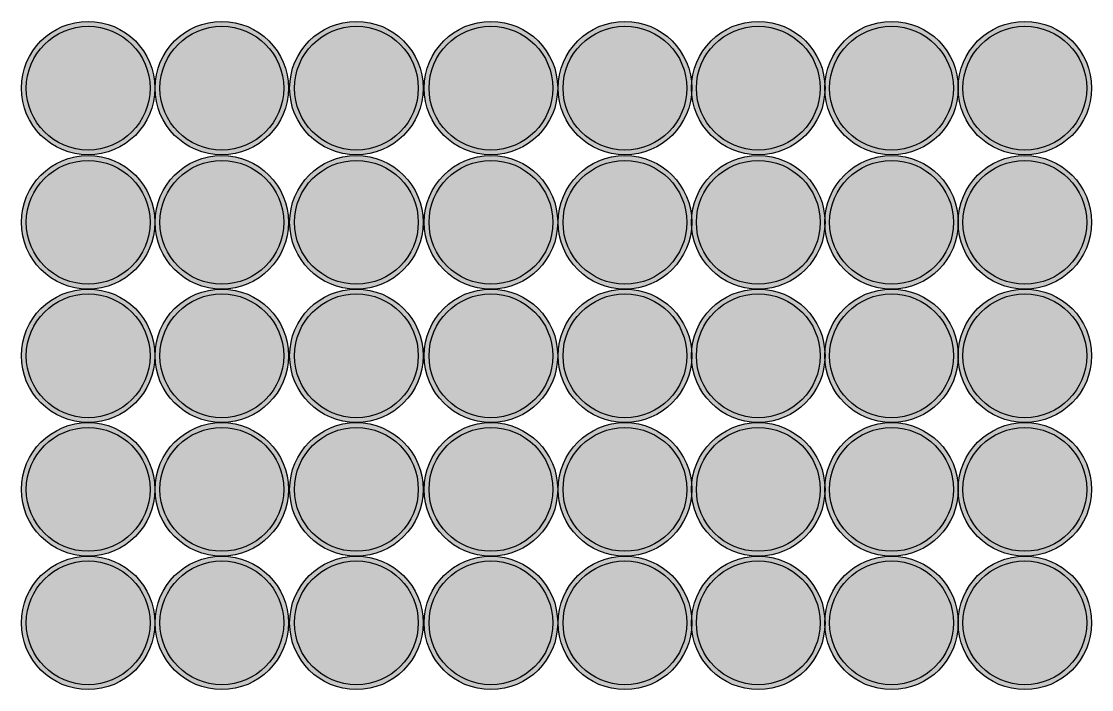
# Model space of a CAD drawing. Header units: inches. Extents: x 2620 to 4317, y 1826 to 2873.
# Drawn here: x 3788.93 to 3816.5, y 2560.78 to 2578 of the extents above; entities that cross this region are included whole.
import ezdxf

# ---------------------------------------------------------------- set-up
doc = ezdxf.new("R2010")
doc.units = ezdxf.units.IN
doc.header["$MEASUREMENT"] = 0

msp = doc.modelspace()

# ---------------------------------------------------------------- hatches: boundary and pattern name
h = msp.add_hatch(color=256)
h.dxf.hatch_style = 1
h.set_gradient(color1=(41, 49, 137), color2=(19, 103, 52), tint=1, name='INVCURVED')
h.paths.add_polyline_path([(3788.92527, 2576.27758, 1), (3792.36527, 2576.27758, 1)])
h.paths.add_polyline_path([(3792.24027, 2576.27758, -1), (3789.05027, 2576.27758, -1)], flags=16)
h = msp.add_hatch(color=256)
h.dxf.hatch_style = 1
h.set_gradient(color1=(242, 103, 34), color2=(248, 153, 30), tint=1)
h.paths.add_polyline_path([(3792.24027, 2576.27758, 1), (3789.05027, 2576.27758, 1)])
h = msp.add_hatch(color=256)
h.dxf.hatch_style = 1
h.set_gradient(color1=(41, 49, 137), color2=(19, 103, 52), tint=1, name='INVCURVED')
h.paths.add_polyline_path([(3792.369, 2576.27758, 1), (3795.809, 2576.27758, 1)])
h.paths.add_polyline_path([(3795.684, 2576.27758, -1), (3792.494, 2576.27758, -1)], flags=16)
h = msp.add_hatch(color=256)
h.dxf.hatch_style = 1
h.set_gradient(color1=(242, 103, 34), color2=(248, 153, 30), tint=1)
h.paths.add_polyline_path([(3795.684, 2576.27758, 1), (3792.494, 2576.27758, 1)])
h = msp.add_hatch(color=256)
h.dxf.hatch_style = 1
h.set_gradient(color1=(41, 49, 137), color2=(19, 103, 52), tint=1, name='INVCURVED')
h.paths.add_polyline_path([(3795.83755, 2576.27758, 1), (3799.27755, 2576.27758, 1)])
h.paths.add_polyline_path([(3799.15255, 2576.27758, -1), (3795.96255, 2576.27758, -1)], flags=16)
h = msp.add_hatch(color=256)
h.dxf.hatch_style = 1
h.set_gradient(color1=(242, 103, 34), color2=(248, 153, 30), tint=1)
h.paths.add_polyline_path([(3799.15255, 2576.27758, 1), (3795.96255, 2576.27758, 1)])
h = msp.add_hatch(color=256)
h.dxf.hatch_style = 1
h.set_gradient(color1=(41, 49, 137), color2=(19, 103, 52), tint=1, name='INVCURVED')
h.paths.add_polyline_path([(3799.30374, 2576.27758, 1), (3802.74374, 2576.27758, 1)])
h.paths.add_polyline_path([(3802.61874, 2576.27758, -1), (3799.42874, 2576.27758, -1)], flags=16)
h = msp.add_hatch(color=256)
h.dxf.hatch_style = 1
h.set_gradient(color1=(242, 103, 34), color2=(248, 153, 30), tint=1)
h.paths.add_polyline_path([(3802.61874, 2576.27758, 1), (3799.42874, 2576.27758, 1)])
h = msp.add_hatch(color=256)
h.dxf.hatch_style = 1
h.set_gradient(color1=(41, 49, 137), color2=(19, 103, 52), tint=1, name='INVCURVED')
h.paths.add_polyline_path([(3802.75767, 2576.27758, 1), (3806.19767, 2576.27758, 1)])
h.paths.add_polyline_path([(3806.07267, 2576.27758, -1), (3802.88267, 2576.27758, -1)], flags=16)
h = msp.add_hatch(color=256)
h.dxf.hatch_style = 1
h.set_gradient(color1=(242, 103, 34), color2=(248, 153, 30), tint=1)
h.paths.add_polyline_path([(3806.07267, 2576.27758, 1), (3802.88267, 2576.27758, 1)])
h = msp.add_hatch(color=256)
h.dxf.hatch_style = 1
h.set_gradient(color1=(41, 49, 137), color2=(19, 103, 52), tint=1, name='INVCURVED')
h.paths.add_polyline_path([(3806.19244, 2576.27758, 1), (3809.63244, 2576.27758, 1)])
h.paths.add_polyline_path([(3809.50744, 2576.27758, -1), (3806.31744, 2576.27758, -1)], flags=16)
h = msp.add_hatch(color=256)
h.dxf.hatch_style = 1
h.set_gradient(color1=(242, 103, 34), color2=(248, 153, 30), tint=1)
h.paths.add_polyline_path([(3809.50744, 2576.27758, 1), (3806.31744, 2576.27758, 1)])
h = msp.add_hatch(color=256)
h.dxf.hatch_style = 1
h.set_gradient(color1=(41, 49, 137), color2=(19, 103, 52), tint=1, name='INVCURVED')
h.paths.add_polyline_path([(3809.62721, 2576.27758, 1), (3813.06721, 2576.27758, 1)])
h.paths.add_polyline_path([(3812.94221, 2576.27758, -1), (3809.75221, 2576.27758, -1)], flags=16)
h = msp.add_hatch(color=256)
h.dxf.hatch_style = 1
h.set_gradient(color1=(242, 103, 34), color2=(248, 153, 30), tint=1)
h.paths.add_polyline_path([(3812.94221, 2576.27758, 1), (3809.75221, 2576.27758, 1)])
h = msp.add_hatch(color=256)
h.dxf.hatch_style = 1
h.set_gradient(color1=(41, 49, 137), color2=(19, 103, 52), tint=1, name='INVCURVED')
h.paths.add_polyline_path([(3813.06179, 2576.27758, 1), (3816.50179, 2576.27758, 1)])
h.paths.add_polyline_path([(3816.37679, 2576.27758, -1), (3813.18679, 2576.27758, -1)], flags=16)
h = msp.add_hatch(color=256)
h.dxf.hatch_style = 1
h.set_gradient(color1=(242, 103, 34), color2=(248, 153, 30), tint=1)
h.paths.add_polyline_path([(3816.37679, 2576.27758, 1), (3813.18679, 2576.27758, 1)])
h = msp.add_hatch(color=256)
h.dxf.hatch_style = 1
h.set_gradient(color1=(41, 49, 137), color2=(19, 103, 52), tint=1, name='INVCURVED')
h.paths.add_polyline_path([(3788.92527, 2572.82022, 1), (3792.36527, 2572.82022, 1)])
h.paths.add_polyline_path([(3792.24027, 2572.82022, -1), (3789.05027, 2572.82022, -1)], flags=16)
h = msp.add_hatch(color=256)
h.dxf.hatch_style = 1
h.set_gradient(color1=(242, 103, 34), color2=(248, 153, 30), tint=1)
h.paths.add_polyline_path([(3792.24027, 2572.82022, 1), (3789.05027, 2572.82022, 1)])
h = msp.add_hatch(color=256)
h.dxf.hatch_style = 1
h.set_gradient(color1=(41, 49, 137), color2=(19, 103, 52), tint=1, name='INVCURVED')
h.paths.add_polyline_path([(3792.369, 2572.82022, 1), (3795.809, 2572.82022, 1)])
h.paths.add_polyline_path([(3795.684, 2572.82022, -1), (3792.494, 2572.82022, -1)], flags=16)
h = msp.add_hatch(color=256)
h.dxf.hatch_style = 1
h.set_gradient(color1=(242, 103, 34), color2=(248, 153, 30), tint=1)
h.paths.add_polyline_path([(3795.684, 2572.82022, 1), (3792.494, 2572.82022, 1)])
h = msp.add_hatch(color=256)
h.dxf.hatch_style = 1
h.set_gradient(color1=(41, 49, 137), color2=(19, 103, 52), tint=1, name='INVCURVED')
h.paths.add_polyline_path([(3795.83755, 2572.82022, 1), (3799.27755, 2572.82022, 1)])
h.paths.add_polyline_path([(3799.15255, 2572.82022, -1), (3795.96255, 2572.82022, -1)], flags=16)
h = msp.add_hatch(color=256)
h.dxf.hatch_style = 1
h.set_gradient(color1=(242, 103, 34), color2=(248, 153, 30), tint=1)
h.paths.add_polyline_path([(3799.15255, 2572.82022, 1), (3795.96255, 2572.82022, 1)])
h = msp.add_hatch(color=256)
h.dxf.hatch_style = 1
h.set_gradient(color1=(41, 49, 137), color2=(19, 103, 52), tint=1, name='INVCURVED')
h.paths.add_polyline_path([(3799.30374, 2572.82022, 1), (3802.74374, 2572.82022, 1)])
h.paths.add_polyline_path([(3802.61874, 2572.82022, -1), (3799.42874, 2572.82022, -1)], flags=16)
h = msp.add_hatch(color=256)
h.dxf.hatch_style = 1
h.set_gradient(color1=(242, 103, 34), color2=(248, 153, 30), tint=1)
h.paths.add_polyline_path([(3802.61874, 2572.82022, 1), (3799.42874, 2572.82022, 1)])
h = msp.add_hatch(color=256)
h.dxf.hatch_style = 1
h.set_gradient(color1=(41, 49, 137), color2=(19, 103, 52), tint=1, name='INVCURVED')
h.paths.add_polyline_path([(3802.75767, 2572.82022, 1), (3806.19767, 2572.82022, 1)])
h.paths.add_polyline_path([(3806.07267, 2572.82022, -1), (3802.88267, 2572.82022, -1)], flags=16)
h = msp.add_hatch(color=256)
h.dxf.hatch_style = 1
h.set_gradient(color1=(242, 103, 34), color2=(248, 153, 30), tint=1)
h.paths.add_polyline_path([(3806.07267, 2572.82022, 1), (3802.88267, 2572.82022, 1)])
h = msp.add_hatch(color=256)
h.dxf.hatch_style = 1
h.set_gradient(color1=(41, 49, 137), color2=(19, 103, 52), tint=1, name='INVCURVED')
h.paths.add_polyline_path([(3806.19244, 2572.82022, 1), (3809.63244, 2572.82022, 1)])
h.paths.add_polyline_path([(3809.50744, 2572.82022, -1), (3806.31744, 2572.82022, -1)], flags=16)
h = msp.add_hatch(color=256)
h.dxf.hatch_style = 1
h.set_gradient(color1=(242, 103, 34), color2=(248, 153, 30), tint=1)
h.paths.add_polyline_path([(3809.50744, 2572.82022, 1), (3806.31744, 2572.82022, 1)])
h = msp.add_hatch(color=256)
h.dxf.hatch_style = 1
h.set_gradient(color1=(41, 49, 137), color2=(19, 103, 52), tint=1, name='INVCURVED')
h.paths.add_polyline_path([(3809.62721, 2572.82022, 1), (3813.06721, 2572.82022, 1)])
h.paths.add_polyline_path([(3812.94221, 2572.82022, -1), (3809.75221, 2572.82022, -1)], flags=16)
h = msp.add_hatch(color=256)
h.dxf.hatch_style = 1
h.set_gradient(color1=(242, 103, 34), color2=(248, 153, 30), tint=1)
h.paths.add_polyline_path([(3812.94221, 2572.82022, 1), (3809.75221, 2572.82022, 1)])
h = msp.add_hatch(color=256)
h.dxf.hatch_style = 1
h.set_gradient(color1=(41, 49, 137), color2=(19, 103, 52), tint=1, name='INVCURVED')
h.paths.add_polyline_path([(3813.06179, 2572.82022, 1), (3816.50179, 2572.82022, 1)])
h.paths.add_polyline_path([(3816.37679, 2572.82022, -1), (3813.18679, 2572.82022, -1)], flags=16)
h = msp.add_hatch(color=256)
h.dxf.hatch_style = 1
h.set_gradient(color1=(242, 103, 34), color2=(248, 153, 30), tint=1)
h.paths.add_polyline_path([(3816.37679, 2572.82022, 1), (3813.18679, 2572.82022, 1)])
h = msp.add_hatch(color=256)
h.dxf.hatch_style = 1
h.set_gradient(color1=(41, 49, 137), color2=(19, 103, 52), tint=1, name='INVCURVED')
h.paths.add_polyline_path([(3788.92527, 2569.38166, 1), (3792.36527, 2569.38166, 1)])
h.paths.add_polyline_path([(3792.24027, 2569.38166, -1), (3789.05027, 2569.38166, -1)], flags=16)
h = msp.add_hatch(color=256)
h.dxf.hatch_style = 1
h.set_gradient(color1=(242, 103, 34), color2=(248, 153, 30), tint=1)
h.paths.add_polyline_path([(3792.24027, 2569.38166, 1), (3789.05027, 2569.38166, 1)])
h = msp.add_hatch(color=256)
h.dxf.hatch_style = 1
h.set_gradient(color1=(41, 49, 137), color2=(19, 103, 52), tint=1, name='INVCURVED')
h.paths.add_polyline_path([(3792.369, 2569.38166, 1), (3795.809, 2569.38166, 1)])
h.paths.add_polyline_path([(3795.684, 2569.38166, -1), (3792.494, 2569.38166, -1)], flags=16)
h = msp.add_hatch(color=256)
h.dxf.hatch_style = 1
h.set_gradient(color1=(242, 103, 34), color2=(248, 153, 30), tint=1)
h.paths.add_polyline_path([(3795.684, 2569.38166, 1), (3792.494, 2569.38166, 1)])
h = msp.add_hatch(color=256)
h.dxf.hatch_style = 1
h.set_gradient(color1=(41, 49, 137), color2=(19, 103, 52), tint=1, name='INVCURVED')
h.paths.add_polyline_path([(3795.83755, 2569.38166, 1), (3799.27755, 2569.38166, 1)])
h.paths.add_polyline_path([(3799.15255, 2569.38166, -1), (3795.96255, 2569.38166, -1)], flags=16)
h = msp.add_hatch(color=256)
h.dxf.hatch_style = 1
h.set_gradient(color1=(242, 103, 34), color2=(248, 153, 30), tint=1)
h.paths.add_polyline_path([(3799.15255, 2569.38166, 1), (3795.96255, 2569.38166, 1)])
h = msp.add_hatch(color=256)
h.dxf.hatch_style = 1
h.set_gradient(color1=(41, 49, 137), color2=(19, 103, 52), tint=1, name='INVCURVED')
h.paths.add_polyline_path([(3799.30374, 2569.38166, 1), (3802.74374, 2569.38166, 1)])
h.paths.add_polyline_path([(3802.61874, 2569.38166, -1), (3799.42874, 2569.38166, -1)], flags=16)
h = msp.add_hatch(color=256)
h.dxf.hatch_style = 1
h.set_gradient(color1=(242, 103, 34), color2=(248, 153, 30), tint=1)
h.paths.add_polyline_path([(3802.61874, 2569.38166, 1), (3799.42874, 2569.38166, 1)])
h = msp.add_hatch(color=256)
h.dxf.hatch_style = 1
h.set_gradient(color1=(41, 49, 137), color2=(19, 103, 52), tint=1, name='INVCURVED')
h.paths.add_polyline_path([(3802.75767, 2569.38166, 1), (3806.19767, 2569.38166, 1)])
h.paths.add_polyline_path([(3806.07267, 2569.38166, -1), (3802.88267, 2569.38166, -1)], flags=16)
h = msp.add_hatch(color=256)
h.dxf.hatch_style = 1
h.set_gradient(color1=(242, 103, 34), color2=(248, 153, 30), tint=1)
h.paths.add_polyline_path([(3806.07267, 2569.38166, 1), (3802.88267, 2569.38166, 1)])
h = msp.add_hatch(color=256)
h.dxf.hatch_style = 1
h.set_gradient(color1=(41, 49, 137), color2=(19, 103, 52), tint=1, name='INVCURVED')
h.paths.add_polyline_path([(3806.19244, 2569.38166, 1), (3809.63244, 2569.38166, 1)])
h.paths.add_polyline_path([(3809.50744, 2569.38166, -1), (3806.31744, 2569.38166, -1)], flags=16)
h = msp.add_hatch(color=256)
h.dxf.hatch_style = 1
h.set_gradient(color1=(242, 103, 34), color2=(248, 153, 30), tint=1)
h.paths.add_polyline_path([(3809.50744, 2569.38166, 1), (3806.31744, 2569.38166, 1)])
h = msp.add_hatch(color=256)
h.dxf.hatch_style = 1
h.set_gradient(color1=(41, 49, 137), color2=(19, 103, 52), tint=1, name='INVCURVED')
h.paths.add_polyline_path([(3809.62721, 2569.38166, 1), (3813.06721, 2569.38166, 1)])
h.paths.add_polyline_path([(3812.94221, 2569.38166, -1), (3809.75221, 2569.38166, -1)], flags=16)
h = msp.add_hatch(color=256)
h.dxf.hatch_style = 1
h.set_gradient(color1=(242, 103, 34), color2=(248, 153, 30), tint=1)
h.paths.add_polyline_path([(3812.94221, 2569.38166, 1), (3809.75221, 2569.38166, 1)])
h = msp.add_hatch(color=256)
h.dxf.hatch_style = 1
h.set_gradient(color1=(41, 49, 137), color2=(19, 103, 52), tint=1, name='INVCURVED')
h.paths.add_polyline_path([(3813.06179, 2569.38166, 1), (3816.50179, 2569.38166, 1)])
h.paths.add_polyline_path([(3816.37679, 2569.38166, -1), (3813.18679, 2569.38166, -1)], flags=16)
h = msp.add_hatch(color=256)
h.dxf.hatch_style = 1
h.set_gradient(color1=(242, 103, 34), color2=(248, 153, 30), tint=1)
h.paths.add_polyline_path([(3816.37679, 2569.38166, 1), (3813.18679, 2569.38166, 1)])
h = msp.add_hatch(color=256)
h.dxf.hatch_style = 1
h.set_gradient(color1=(41, 49, 137), color2=(19, 103, 52), tint=1, name='INVCURVED')
h.paths.add_polyline_path([(3788.92527, 2565.93911, 1), (3792.36527, 2565.93911, 1)])
h.paths.add_polyline_path([(3792.24027, 2565.93911, -1), (3789.05027, 2565.93911, -1)], flags=16)
h = msp.add_hatch(color=256)
h.dxf.hatch_style = 1
h.set_gradient(color1=(41, 49, 137), color2=(19, 103, 52), tint=1, name='INVCURVED')
h.paths.add_polyline_path([(3792.369, 2565.93911, 1), (3795.809, 2565.93911, 1)])
h.paths.add_polyline_path([(3795.684, 2565.93911, -1), (3792.494, 2565.93911, -1)], flags=16)
h = msp.add_hatch(color=256)
h.dxf.hatch_style = 1
h.set_gradient(color1=(41, 49, 137), color2=(19, 103, 52), tint=1, name='INVCURVED')
h.paths.add_polyline_path([(3795.83755, 2565.93911, 1), (3799.27755, 2565.93911, 1)])
h.paths.add_polyline_path([(3799.15255, 2565.93911, -1), (3795.96255, 2565.93911, -1)], flags=16)
h = msp.add_hatch(color=256)
h.dxf.hatch_style = 1
h.set_gradient(color1=(41, 49, 137), color2=(19, 103, 52), tint=1, name='INVCURVED')
h.paths.add_polyline_path([(3799.30374, 2565.93911, 1), (3802.74374, 2565.93911, 1)])
h.paths.add_polyline_path([(3802.61874, 2565.93911, -1), (3799.42874, 2565.93911, -1)], flags=16)
h = msp.add_hatch(color=256)
h.dxf.hatch_style = 1
h.set_gradient(color1=(41, 49, 137), color2=(19, 103, 52), tint=1, name='INVCURVED')
h.paths.add_polyline_path([(3802.75767, 2565.93911, 1), (3806.19767, 2565.93911, 1)])
h.paths.add_polyline_path([(3806.07267, 2565.93911, -1), (3802.88267, 2565.93911, -1)], flags=16)
h = msp.add_hatch(color=256)
h.dxf.hatch_style = 1
h.set_gradient(color1=(41, 49, 137), color2=(19, 103, 52), tint=1, name='INVCURVED')
h.paths.add_polyline_path([(3806.19244, 2565.93911, 1), (3809.63244, 2565.93911, 1)])
h.paths.add_polyline_path([(3809.50744, 2565.93911, -1), (3806.31744, 2565.93911, -1)], flags=16)
h = msp.add_hatch(color=256)
h.dxf.hatch_style = 1
h.set_gradient(color1=(41, 49, 137), color2=(19, 103, 52), tint=1, name='INVCURVED')
h.paths.add_polyline_path([(3809.62721, 2565.93911, 1), (3813.06721, 2565.93911, 1)])
h.paths.add_polyline_path([(3812.94221, 2565.93911, -1), (3809.75221, 2565.93911, -1)], flags=16)
h = msp.add_hatch(color=256)
h.dxf.hatch_style = 1
h.set_gradient(color1=(41, 49, 137), color2=(19, 103, 52), tint=1, name='INVCURVED')
h.paths.add_polyline_path([(3813.06179, 2565.93911, 1), (3816.50179, 2565.93911, 1)])
h.paths.add_polyline_path([(3816.37679, 2565.93911, -1), (3813.18679, 2565.93911, -1)], flags=16)
h = msp.add_hatch(color=256)
h.dxf.hatch_style = 1
h.set_gradient(color1=(242, 103, 34), color2=(248, 153, 30), tint=1)
h.paths.add_polyline_path([(3792.24027, 2565.93911, 1), (3789.05027, 2565.93911, 1)])
h = msp.add_hatch(color=256)
h.dxf.hatch_style = 1
h.set_gradient(color1=(242, 103, 34), color2=(248, 153, 30), tint=1)
h.paths.add_polyline_path([(3795.684, 2565.93911, 1), (3792.494, 2565.93911, 1)])
h = msp.add_hatch(color=256)
h.dxf.hatch_style = 1
h.set_gradient(color1=(242, 103, 34), color2=(248, 153, 30), tint=1)
h.paths.add_polyline_path([(3799.15255, 2565.93911, 1), (3795.96255, 2565.93911, 1)])
h = msp.add_hatch(color=256)
h.dxf.hatch_style = 1
h.set_gradient(color1=(242, 103, 34), color2=(248, 153, 30), tint=1)
h.paths.add_polyline_path([(3802.61874, 2565.93911, 1), (3799.42874, 2565.93911, 1)])
h = msp.add_hatch(color=256)
h.dxf.hatch_style = 1
h.set_gradient(color1=(242, 103, 34), color2=(248, 153, 30), tint=1)
h.paths.add_polyline_path([(3806.07267, 2565.93911, 1), (3802.88267, 2565.93911, 1)])
h = msp.add_hatch(color=256)
h.dxf.hatch_style = 1
h.set_gradient(color1=(242, 103, 34), color2=(248, 153, 30), tint=1)
h.paths.add_polyline_path([(3809.50744, 2565.93911, 1), (3806.31744, 2565.93911, 1)])
h = msp.add_hatch(color=256)
h.dxf.hatch_style = 1
h.set_gradient(color1=(242, 103, 34), color2=(248, 153, 30), tint=1)
h.paths.add_polyline_path([(3812.94221, 2565.93911, 1), (3809.75221, 2565.93911, 1)])
h = msp.add_hatch(color=256)
h.dxf.hatch_style = 1
h.set_gradient(color1=(242, 103, 34), color2=(248, 153, 30), tint=1)
h.paths.add_polyline_path([(3816.37679, 2565.93911, 1), (3813.18679, 2565.93911, 1)])
h = msp.add_hatch(color=256)
h.dxf.hatch_style = 1
h.set_gradient(color1=(41, 49, 137), color2=(19, 103, 52), tint=1, name='INVCURVED')
h.paths.add_polyline_path([(3788.92527, 2562.50017, 1), (3792.36527, 2562.50017, 1)])
h.paths.add_polyline_path([(3792.24027, 2562.50017, -1), (3789.05027, 2562.50017, -1)], flags=16)
h = msp.add_hatch(color=256)
h.dxf.hatch_style = 1
h.set_gradient(color1=(242, 103, 34), color2=(248, 153, 30), tint=1)
h.paths.add_polyline_path([(3792.24027, 2562.50017, 1), (3789.05027, 2562.50017, 1)])
h = msp.add_hatch(color=256)
h.dxf.hatch_style = 1
h.set_gradient(color1=(41, 49, 137), color2=(19, 103, 52), tint=1, name='INVCURVED')
h.paths.add_polyline_path([(3792.369, 2562.50017, 1), (3795.809, 2562.50017, 1)])
h.paths.add_polyline_path([(3795.684, 2562.50017, -1), (3792.494, 2562.50017, -1)], flags=16)
h = msp.add_hatch(color=256)
h.dxf.hatch_style = 1
h.set_gradient(color1=(242, 103, 34), color2=(248, 153, 30), tint=1)
h.paths.add_polyline_path([(3795.684, 2562.50017, 1), (3792.494, 2562.50017, 1)])
h = msp.add_hatch(color=256)
h.dxf.hatch_style = 1
h.set_gradient(color1=(41, 49, 137), color2=(19, 103, 52), tint=1, name='INVCURVED')
h.paths.add_polyline_path([(3795.83755, 2562.50017, 1), (3799.27755, 2562.50017, 1)])
h.paths.add_polyline_path([(3799.15255, 2562.50017, -1), (3795.96255, 2562.50017, -1)], flags=16)
h = msp.add_hatch(color=256)
h.dxf.hatch_style = 1
h.set_gradient(color1=(242, 103, 34), color2=(248, 153, 30), tint=1)
h.paths.add_polyline_path([(3799.15255, 2562.50017, 1), (3795.96255, 2562.50017, 1)])
h = msp.add_hatch(color=256)
h.dxf.hatch_style = 1
h.set_gradient(color1=(41, 49, 137), color2=(19, 103, 52), tint=1, name='INVCURVED')
h.paths.add_polyline_path([(3799.30374, 2562.50017, 1), (3802.74374, 2562.50017, 1)])
h.paths.add_polyline_path([(3802.61874, 2562.50017, -1), (3799.42874, 2562.50017, -1)], flags=16)
h = msp.add_hatch(color=256)
h.dxf.hatch_style = 1
h.set_gradient(color1=(242, 103, 34), color2=(248, 153, 30), tint=1)
h.paths.add_polyline_path([(3802.61874, 2562.50017, 1), (3799.42874, 2562.50017, 1)])
h = msp.add_hatch(color=256)
h.dxf.hatch_style = 1
h.set_gradient(color1=(41, 49, 137), color2=(19, 103, 52), tint=1, name='INVCURVED')
h.paths.add_polyline_path([(3802.75767, 2562.50017, 1), (3806.19767, 2562.50017, 1)])
h.paths.add_polyline_path([(3806.07267, 2562.50017, -1), (3802.88267, 2562.50017, -1)], flags=16)
h = msp.add_hatch(color=256)
h.dxf.hatch_style = 1
h.set_gradient(color1=(242, 103, 34), color2=(248, 153, 30), tint=1)
h.paths.add_polyline_path([(3806.07267, 2562.50017, 1), (3802.88267, 2562.50017, 1)])
h = msp.add_hatch(color=256)
h.dxf.hatch_style = 1
h.set_gradient(color1=(41, 49, 137), color2=(19, 103, 52), tint=1, name='INVCURVED')
h.paths.add_polyline_path([(3806.19244, 2562.50017, 1), (3809.63244, 2562.50017, 1)])
h.paths.add_polyline_path([(3809.50744, 2562.50017, -1), (3806.31744, 2562.50017, -1)], flags=16)
h = msp.add_hatch(color=256)
h.dxf.hatch_style = 1
h.set_gradient(color1=(242, 103, 34), color2=(248, 153, 30), tint=1)
h.paths.add_polyline_path([(3809.50744, 2562.50017, 1), (3806.31744, 2562.50017, 1)])
h = msp.add_hatch(color=256)
h.dxf.hatch_style = 1
h.set_gradient(color1=(41, 49, 137), color2=(19, 103, 52), tint=1, name='INVCURVED')
h.paths.add_polyline_path([(3809.62721, 2562.50017, 1), (3813.06721, 2562.50017, 1)])
h.paths.add_polyline_path([(3812.94221, 2562.50017, -1), (3809.75221, 2562.50017, -1)], flags=16)
h = msp.add_hatch(color=256)
h.dxf.hatch_style = 1
h.set_gradient(color1=(242, 103, 34), color2=(248, 153, 30), tint=1)
h.paths.add_polyline_path([(3812.94221, 2562.50017, 1), (3809.75221, 2562.50017, 1)])
h = msp.add_hatch(color=256)
h.dxf.hatch_style = 1
h.set_gradient(color1=(41, 49, 137), color2=(19, 103, 52), tint=1, name='INVCURVED')
h.paths.add_polyline_path([(3813.06179, 2562.50017, 1), (3816.50179, 2562.50017, 1)])
h.paths.add_polyline_path([(3816.37679, 2562.50017, -1), (3813.18679, 2562.50017, -1)], flags=16)
h = msp.add_hatch(color=256)
h.dxf.hatch_style = 1
h.set_gradient(color1=(242, 103, 34), color2=(248, 153, 30), tint=1)
h.paths.add_polyline_path([(3816.37679, 2562.50017, 1), (3813.18679, 2562.50017, 1)])

# ---------------------------------------------------------------- linework, layer by layer
for centre, radius in [((3790.64527, 2576.27758), 1.72), ((3790.64527, 2576.27758), 1.595), ((3794.089, 2576.27758), 1.72), ((3794.089, 2576.27758), 1.595), ((3797.55755, 2576.27758), 1.72), ((3797.55755, 2576.27758), 1.595), ((3801.02374, 2576.27758), 1.72), ((3801.02374, 2576.27758), 1.595), ((3804.47767, 2576.27758), 1.72), ((3804.47767, 2576.27758), 1.595), ((3807.91244, 2576.27758), 1.72), ((3807.91244, 2576.27758), 1.595), ((3811.34721, 2576.27758), 1.72), ((3811.34721, 2576.27758), 1.595), ((3814.78179, 2576.27758), 1.72), ((3814.78179, 2576.27758), 1.595), ((3790.64527, 2572.82022), 1.72), ((3790.64527, 2572.82022), 1.595), ((3794.089, 2572.82022), 1.72), ((3794.089, 2572.82022), 1.595), ((3797.55755, 2572.82022), 1.72), ((3797.55755, 2572.82022), 1.595), ((3801.02374, 2572.82022), 1.72), ((3801.02374, 2572.82022), 1.595), ((3804.47767, 2572.82022), 1.72), ((3804.47767, 2572.82022), 1.595), ((3807.91244, 2572.82022), 1.72), ((3807.91244, 2572.82022), 1.595), ((3811.34721, 2572.82022), 1.72), ((3811.34721, 2572.82022), 1.595), ((3814.78179, 2572.82022), 1.72), ((3814.78179, 2572.82022), 1.595), ((3790.64527, 2569.38166), 1.72), ((3790.64527, 2569.38166), 1.595), ((3794.089, 2569.38166), 1.72), ((3794.089, 2569.38166), 1.595), ((3797.55755, 2569.38166), 1.72), ((3797.55755, 2569.38166), 1.595), ((3801.02374, 2569.38166), 1.72), ((3801.02374, 2569.38166), 1.595), ((3804.47767, 2569.38166), 1.72), ((3804.47767, 2569.38166), 1.595), ((3807.91244, 2569.38166), 1.72), ((3807.91244, 2569.38166), 1.595), ((3811.34721, 2569.38166), 1.72), ((3811.34721, 2569.38166), 1.595), ((3814.78179, 2569.38166), 1.72), ((3814.78179, 2569.38166), 1.595), ((3790.64527, 2565.93911), 1.72), ((3794.089, 2565.93911), 1.72), ((3797.55755, 2565.93911), 1.72), ((3801.02374, 2565.93911), 1.72), ((3804.47767, 2565.93911), 1.72), ((3807.91244, 2565.93911), 1.72), ((3811.34721, 2565.93911), 1.72), ((3814.78179, 2565.93911), 1.72), ((3790.64527, 2565.93911), 1.595), ((3794.089, 2565.93911), 1.595), ((3797.55755, 2565.93911), 1.595), ((3801.02374, 2565.93911), 1.595), ((3804.47767, 2565.93911), 1.595), ((3807.91244, 2565.93911), 1.595), ((3811.34721, 2565.93911), 1.595), ((3814.78179, 2565.93911), 1.595), ((3790.64527, 2562.50017), 1.72), ((3790.64527, 2562.50017), 1.595), ((3794.089, 2562.50017), 1.72), ((3794.089, 2562.50017), 1.595), ((3797.55755, 2562.50017), 1.72), ((3797.55755, 2562.50017), 1.595), ((3801.02374, 2562.50017), 1.72), ((3801.02374, 2562.50017), 1.595), ((3804.47767, 2562.50017), 1.72), ((3804.47767, 2562.50017), 1.595), ((3807.91244, 2562.50017), 1.72), ((3807.91244, 2562.50017), 1.595), ((3811.34721, 2562.50017), 1.72), ((3811.34721, 2562.50017), 1.595), ((3814.78179, 2562.50017), 1.72), ((3814.78179, 2562.50017), 1.595)]:
    msp.add_circle(centre, radius)

doc.saveas('drawing.dxf')
